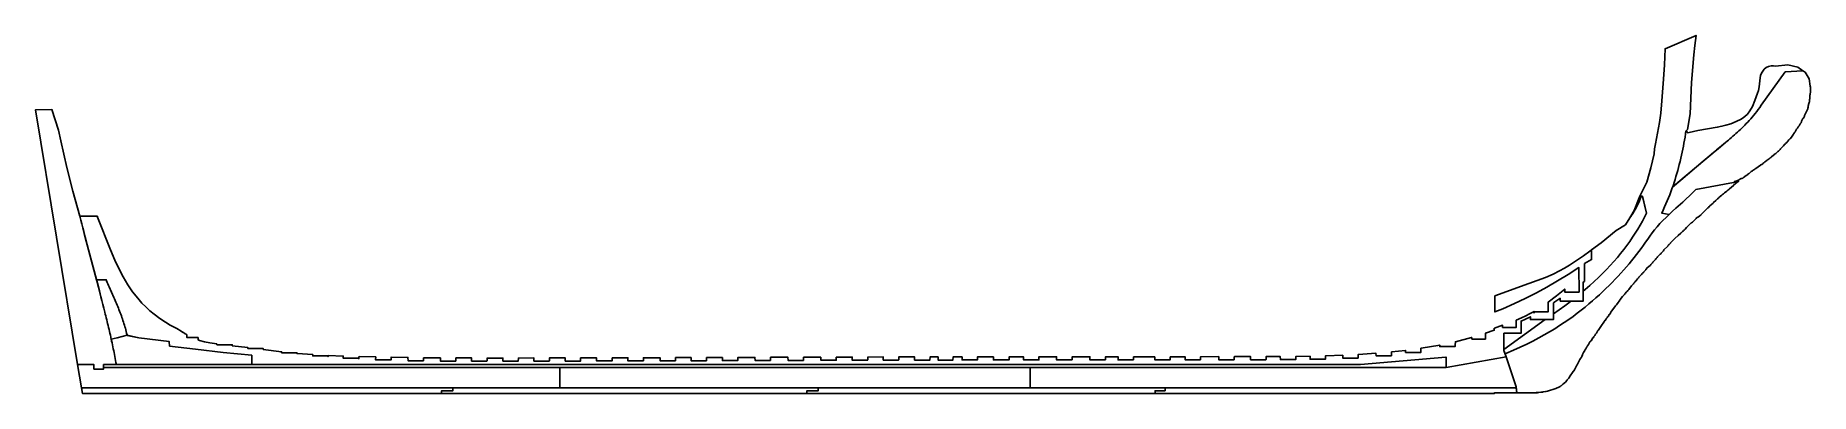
# Model space of a CAD drawing. Header units: millimetres. Extents: x -16 to 608, y -9 to 117.
import ezdxf

# ---------------------------------------------------------------- set-up
doc = ezdxf.new("R2010")
doc.units = ezdxf.units.MM
for name, color, linetype in [('APRON_1', 7, 'Continuous'), ('APRON_2', 7, 'Continuous'), ('APRON_3', 7, 'Continuous'), ('DEADWOOD_AFT_LOWER', 7, 'Continuous'), ('DEADWOOD_RISING', 7, 'Continuous'), ('FALSE_KEEL_1', 7, 'Continuous'), ('FALSE_KEEL_2', 7, 'Continuous'), ('FALSE_KEEL_3', 7, 'Continuous'), ('FALSE_KEEL_4', 7, 'Continuous'), ('GRIPE', 7, 'Continuous'), ('HOG', 7, 'Continuous'), ('INNER_POST_HEEL', 7, 'Continuous'), ('KEEL_1', 7, 'Continuous'), ('KEEL_2', 7, 'Continuous'), ('KEEL_3', 7, 'Continuous'), ('KNEE_OF_HEAD_LOWER', 7, 'Continuous'), ('KNEE_OF_HEAD_UPPER', 7, 'Continuous'), ('STEM', 7, 'Continuous'), ('STERNPOST', 7, 'Continuous')]:
    doc.layers.add(name, color=color, linetype=linetype)

msp = doc.modelspace()

# ---------------------------------------------------------------- linework, layer by layer
at = {"layer": 'APRON_1'}
msp.add_lwpolyline([(514.738, 16.639), (500.2, 6.161), (500.2, 11.854), (506.222, 11.854), (506.222, 16.084), (507.753, 16.775), (509.5, 17.639), (509.5, 16.639), (514.738, 16.639)], close=True, dxfattribs=at)
at = {"layer": 'APRON_2'}
msp.add_lwpolyline([(523.721, 23.129), (523.452, 22.92), (521.558, 21.504), (519.594, 20.088), (517.6, 18.701), (517.6, 22.495), (518.143, 22.857), (519.875, 24.053), (519.983, 24.13), (519.983, 23.129), (523.721, 23.129)], close=True, dxfattribs=at)
at = {"layer": 'APRON_3'}
msp.add_lwpolyline([(544.441, 52.401), (544.793, 52.88), (545.223, 53.5), (545.629, 54.119), (546.012, 54.739), (546.372, 55.359), (546.712, 55.978), (547.032, 56.598), (547.333, 57.218), (547.616, 57.837), (547.883, 58.457), (548.134, 59.077), (548.371, 59.697), (548.48, 60), (548.875, 60), (550.357, 54.073), (549.635, 52.657), (548.874, 51.241), (548.074, 49.825), (547.233, 48.409), (546.35, 46.992), (545.424, 45.576), (544.452, 44.16), (543.433, 42.744), (542.366, 41.328), (541.25, 39.912), (540.082, 38.496), (538.862, 37.08), (537.588, 35.664), (536.259, 34.248), (534.872, 32.832), (533.427, 31.416), (531.923, 30), (530.357, 28.584), (528.729, 27.168), (528.083, 26.628), (528.083, 29.844), (528.533, 30.083), (528.533, 36.344), (529.366, 36.801), (530.2, 37.26), (531.033, 37.722), (531.033, 41.13), (534.397, 43.686), (539.722, 47.914), (543.009, 50.016), (544.441, 52.401)], close=True, dxfattribs=at)
at = {"layer": 'DEADWOOD_AFT_LOWER'}
msp.add_lwpolyline([(12.09, 0.8), (11.945, 1.577), (11.815, 2.262), (11.683, 2.947), (11.549, 3.631), (11.413, 4.315), (11.276, 4.999), (11.136, 5.682), (10.995, 6.365), (10.852, 7.047), (10.708, 7.729), (10.562, 8.41), (10.323, 9.505), (10.323, 9.7), (10.3, 9.7), (12.4, 10.2), (15.84, 11.1), (20, 10.2), (30.7, 8.9), (30.8, 7.3), (39.9, 6.2), (49.6, 5), (59.7, 4.1), (59.7, 0.8), (12.09, 0.8)], close=True, dxfattribs=at)
at = {"layer": 'DEADWOOD_RISING'}
msp.add_lwpolyline([(10.038, 41.176), (11.598, 37.534), (12.998, 34.551), (14.515, 31.644), (16.174, 28.842), (17.809, 26.432), (19.594, 24.146), (21.088, 22.461), (22.441, 21.083), (23.859, 19.77), (25.341, 18.521), (27.413, 16.961), (29.315, 15.696), (31.01, 14.691), (33.36, 13.496), (34.879, 12.517), (35, 12.48), (35.601, 12.055), (35.698, 12.048), (36.308, 11.631), (36.4, 11.619), (36.502, 11.517), (36.6, 11.511), (36.7, 11.408), (36.796, 11.398), (36.9, 11.299), (36.903, 10.304), (40.8, 10.303), (40.803, 9.523), (41.342, 9.33), (43.075, 8.847), (44.934, 8.457), (47.424, 8.083), (47.428, 7.76), (52.824, 7.76), (52.828, 7.443), (58.333, 6.782), (58.337, 6.449), (63.733, 6.449), (63.737, 6.116), (70.222, 5.317), (70.226, 4.984), (75.622, 4.984), (75.626, 4.672), (81.185, 4.301), (81.179, 3.826), (86.574, 3.826), (86.579, 3.618), (86.6, 3.93), (86.641, 3.987), (91.913, 3.776), (91.917, 3.009), (97.313, 3.009), (97.322, 2.844), (97.4, 2.88), (97.4, 3.572), (97.439, 3.632), (103.238, 3.563), (103.3, 3.524), (103.295, 2.463), (108.695, 2.46), (108.7, 3.407), (108.741, 3.465), (114.639, 3.316), (114.673, 2.167), (120.075, 2.152), (120.1, 3.169), (120.147, 3.222), (126.046, 3.163), (126.1, 3.116), (126.094, 2.046), (131.485, 2.046), (131.5, 3.088), (131.554, 3.133), (137.041, 3.121), (137.045, 2.019), (142.452, 2.017), (142.5, 2.084), (142.5, 3.079), (142.563, 3.117), (148.062, 3.115), (148.082, 2.016), (153.473, 2.016), (153.5, 3.088), (153.571, 3.117), (158.944, 3.121), (158.948, 2.024), (164.34, 2.024), (164.4, 2.11), (164.4, 3.107), (164.48, 3.128), (169.98, 3.136), (169.985, 2.042), (175.376, 2.042), (175.4, 3.136), (181.018, 3.16), (181.022, 2.073), (186.415, 2.073), (186.483, 2.079), (186.5, 3.171), (192.013, 3.19), (192.017, 2.1), (197.408, 2.1), (197.499, 2.125), (197.506, 3.207), (203.305, 3.226), (203.348, 3.223), (203.352, 2.135), (208.743, 2.135), (208.8, 2.17), (208.814, 3.245), (214.214, 3.264), (214.257, 3.256), (214.261, 2.174), (219.652, 2.174), (219.7, 2.216), (219.723, 3.283), (225.223, 3.303), (225.3, 3.28), (225.298, 2.213), (230.689, 2.213), (230.732, 3.323), (236.731, 3.345), (236.761, 2.254), (242.152, 2.254), (242.2, 2.311), (242.2, 3.303), (242.24, 3.364), (248.34, 3.384), (248.352, 2.293), (253.743, 2.293), (253.8, 2.356), (253.8, 3.35), (253.849, 3.402), (259.849, 3.42), (259.9, 3.371), (259.901, 2.327), (265.292, 2.327), (265.3, 3.392), (265.357, 3.435), (270.934, 3.448), (270.938, 2.355), (276.329, 2.355), (276.4, 2.43), (276.4, 3.427), (276.466, 3.461), (281.843, 3.472), (281.847, 2.377), (287.238, 2.377), (287.3, 2.459), (287.3, 3.457), (287.375, 3.482), (292.875, 3.491), (292.884, 2.395), (298.275, 2.395), (298.3, 3.483), (301.161, 3.503), (301.166, 2.406), (306.357, 2.406), (306.4, 3.502), (306.492, 3.51), (309.592, 3.513), (309.589, 2.417), (314.98, 2.417), (315.001, 3.519), (320.621, 3.523), (320.626, 2.431), (326.088, 2.439), (326.11, 3.529), (331.2, 3.524), (331.195, 2.435), (336.586, 2.435), (336.619, 3.537), (342.818, 3.541), (342.828, 2.444), (348.22, 2.444), (348.3, 2.481), (348.327, 3.545), (354.527, 3.549), (354.547, 2.451), (359.938, 2.451), (360, 2.496), (360, 3.488), (360.036, 3.553), (364.435, 3.556), (364.471, 3.537), (364.476, 2.458), (369.867, 2.458), (369.9, 2.511), (369.9, 3.504), (369.944, 3.56), (377.344, 3.566), (377.4, 3.522), (377.387, 2.469), (382.778, 2.469), (382.8, 3.524), (382.853, 3.571), (388.036, 3.576), (388.04, 2.479), (393.432, 2.479), (393.5, 2.547), (393.5, 3.543), (393.561, 3.582), (399.84, 3.59), (399.845, 2.493), (405.236, 2.493), (405.3, 2.57), (405.3, 3.567), (405.37, 3.597), (411.048, 3.606), (411.052, 2.511), (416.443, 2.511), (416.5, 2.596), (416.5, 3.594), (416.578, 3.616), (421.531, 3.631), (421.535, 2.553), (426.926, 2.553), (426.978, 2.575), (427, 3.657), (431.986, 3.736), (431.975, 2.692), (437.366, 2.692), (437.4, 3.85), (437.493, 3.86), (443.489, 4.065), (443.481, 3.101), (448.872, 3.101), (448.9, 4.33), (448.99, 4.345), (455.175, 4.766), (455.2, 3.915), (460.591, 3.915), (460.6, 5.225), (460.66, 5.27), (465.529, 5.815), (465.6, 5.786), (465.598, 5.091), (470.989, 5.091), (471, 6.556), (471.086, 6.582), (477.611, 7.681), (477.615, 7.158), (483.007, 7.158), (483.011, 7.721), (483.09, 7.742), (483.1, 8.839), (488.796, 10.317), (488.896, 10.318), (488.903, 9.8), (493.696, 9.8), (493.7, 11.8), (496.792, 12.888), (496.8, 13.591), (496.854, 13.652), (499.694, 14.617), (499.701, 13.9), (504.496, 13.9), (504.506, 16.406), (506.344, 17.192), (507.883, 17.914), (509.217, 18.601), (510.784, 19.485), (510.795, 18.995), (510.8, 19.4), (515.798, 19.401), (515.8, 22.776), (518.649, 24.96), (521.6, 27.347), (521.604, 26.3), (526.599, 26.301), (526.57, 34.905), (522.794, 32.496), (519.034, 30.211), (515.306, 28.069), (511.614, 26.067), (507.693, 24.072), (503.899, 22.27), (499.78, 20.457), (497.005, 19.319), (496.95, 19.339), (496.95, 24.938), (497.019, 24.99), (508.943, 29.363), (514.781, 31.448), (517.454, 32.571), (519.773, 33.747), (521.51, 34.739), (523.301, 35.835), (528.15, 39.017), (530.416, 40.661), (531.033, 41.13), (531.033, 37.722), (530.2, 37.26), (529.366, 36.801), (528.533, 36.344), (528.533, 30.083), (528.083, 29.844), (528.083, 23.129), (519.983, 23.129), (519.983, 24.13), (519.875, 24.053), (518.143, 22.857), (517.6, 22.495), (517.6, 16.639), (509.5, 16.639), (509.5, 17.639), (507.753, 16.775), (506.222, 16.084), (506.222, 11.854), (500.2, 11.854), (500.2, 5.8), (500.98, 3.478), (479.9, -0.2), (479.9, 3.4), (479.8, 3.426), (449.7, 0.8), (59.7, 0.8), (59.7, 4.1), (49.6, 5), (39.9, 6.2), (30.8, 7.3), (30.7, 8.9), (20, 10.2), (15.875, 11.092), (15.829, 11.307), (15.698, 11.875), (15.56, 12.44), (15.415, 13.002), (15.263, 13.562), (15.104, 14.12), (14.939, 14.675), (14.768, 15.229), (14.591, 15.78), (14.408, 16.33), (14.221, 16.878), (14.028, 17.424), (13.831, 17.968), (13.629, 18.511), (13.424, 19.052), (13.214, 19.592), (13.001, 20.131), (12.785, 20.669), (12.566, 21.205), (12.344, 21.741), (12.12, 22.276), (11.893, 22.81), (11.665, 23.343), (11.435, 23.876), (11.204, 24.409), (9.576, 28.13), (9.345, 28.662), (9.116, 29.194), (8.888, 29.727), (8.661, 30.26), (8.498, 30.65), (5.101, 30.65), (1.838, 42.881), (1.127, 45.577), (0.598, 47.6), (0.248, 48.949), (-0.098, 50.299), (-0.442, 51.65), (-0.783, 53.003), (5.4, 53), (5.485, 52.642), (10.038, 41.176)], close=True, dxfattribs=at)
at = {"layer": 'FALSE_KEEL_1'}
msp.add_lwpolyline([(-0.143, -7.4), (130.5, -7.4), (130.5, -8.4), (126.5, -8.4), (126.5, -9.37), (0.2, -9.37), (-0.143, -7.4)], close=True, dxfattribs=at)
at = {"layer": 'FALSE_KEEL_2'}
msp.add_lwpolyline([(259, -7.4), (259, -8.4), (255, -8.4), (255, -9.37), (126.5, -9.37), (126.5, -8.4), (130.5, -8.4), (130.5, -7.4), (259, -7.4)], close=True, dxfattribs=at)
at = {"layer": 'FALSE_KEEL_3'}
msp.add_lwpolyline([(381, -7.4), (381, -8.4), (377.5, -8.4), (377.5, -9.37), (255, -9.37), (255, -8.4), (259, -8.4), (259, -7.4), (381, -7.4)], close=True, dxfattribs=at)
at = {"layer": 'FALSE_KEEL_4'}
msp.add_lwpolyline([(507.068, -9.121), (500.332, -9.163), (499.732, -9.133), (498.734, -9.176), (496.844, -9.147), (496.754, -9.37), (377.5, -9.37), (377.5, -8.4), (381, -8.4), (381, -7.4), (504.546, -7.4), (504.745, -9.122), (507.068, -9.121)], close=True, dxfattribs=at)
at = {"layer": 'GRIPE'}
msp.add_lwpolyline([(580.942, 63.88), (580.924, 63.86), (579.56, 62.652), (579.409, 62.531), (579.317, 62.437), (578.983, 62.14), (578.838, 62.02), (578.709, 61.898), (578.59, 61.792), (577.812, 61.193), (577.635, 61.074), (577.435, 60.915), (577.237, 60.754), (577.033, 60.6), (576.835, 60.439), (576.368, 60.015), (576.26, 59.933), (576.071, 59.761), (575.884, 59.586), (575.69, 59.421), (575.498, 59.253), (575.309, 59.081), (575.128, 58.901), (574.942, 58.726), (574.749, 58.559), (574.696, 58.5), (573.943, 57.817), (573.806, 57.699), (573.743, 57.636), (572.673, 56.668), (572.502, 56.476), (572.432, 56.396), (572.164, 56.1), (571.959, 55.936), (571.723, 55.698), (570.84, 54.891), (570.667, 54.702), (570.507, 54.502), (570.413, 54.375), (570.328, 54.271), (569.973, 53.953), (569.858, 53.842), (569.729, 53.724), (569.595, 53.609), (569.443, 53.462), (569.398, 53.422), (569.203, 53.283), (569.014, 53.111), (568.824, 52.941), (568.699, 52.803), (568.622, 52.735), (568.422, 52.629), (568.188, 52.516), (567.965, 52.387), (567.792, 52.193), (567.689, 52.051), (567.613, 51.958), (567.097, 51.489), (567.069, 51.468), (567.009, 51.389), (566.569, 50.889), (566.205, 50.694), (566.096, 50.653), (565.876, 50.522), (565.696, 50.337), (565.684, 50.323), (564.453, 49.045), (564.421, 49.002), (563.965, 48.464), (563.769, 48.286), (563.579, 48.116), (563.392, 47.942), (563.207, 47.766), (563.053, 47.599), (562.782, 47.343), (562.66, 47.229), (562.555, 47.128), (562.441, 47.02), (561.526, 46.248), (561.5, 46.23), (561.473, 46.199), (560.358, 45.157), (560.198, 45.006), (560.011, 44.832), (559.827, 44.655), (559.652, 44.469), (559.522, 44.301), (559.41, 44.219), (559.265, 44.138), (559.077, 43.966), (558.933, 43.748), (558.835, 43.593), (558.781, 43.516), (558.282, 43.039), (558.237, 43.001), (558.059, 42.809), (557.885, 42.632), (557.788, 42.517), (556.49, 41.12), (556.265, 40.86), (556.159, 40.75), (556.071, 40.636), (555.743, 40.257), (555.659, 40.169), (555.524, 40.003), (555.326, 39.774), (555.126, 39.621), (554.942, 39.443), (554.771, 39.254), (554.596, 39.067), (554.264, 38.679), (554.086, 38.495), (553.76, 38.089), (553.591, 37.911), (553.439, 37.715), (553.431, 37.705), (553.241, 37.54), (552.906, 37.154), (552.722, 36.977), (552.56, 36.779), (552.43, 36.615), (551.879, 36.017), (551.722, 35.815), (551.605, 35.612), (551.151, 35.272), (550.946, 35.156), (550.767, 34.973), (550.738, 34.932), (550.134, 34.224), (550.099, 34.193), (549.931, 34.001), (549.759, 33.812), (549.452, 33.423), (549.399, 33.367), (549.082, 33.048), (548.904, 32.865), (548.729, 32.678), (548.542, 32.504), (548.38, 32.306), (548.21, 32.115), (548.034, 31.93), (547.853, 31.736), (547.684, 31.558), (547.509, 31.372), (547.195, 30.987), (546.772, 30.473), (546.695, 30.389), (546.529, 30.195), (546.375, 29.991), (546.198, 29.806), (546.046, 29.601), (545.887, 29.401), (545.775, 29.258), (545.624, 29.075), (545.538, 28.977), (545.385, 28.822), (545.211, 28.636), (545.104, 28.484), (544.854, 28.199), (544.719, 28.048), (544.088, 27.246), (543.944, 27.034), (543.813, 26.819), (543.61, 26.601), (543.41, 26.486), (543.214, 26.316), (542.949, 25.88), (542.773, 25.689), (542.594, 25.506), (542.428, 25.313), (542.34, 25.199), (541.924, 24.735), (541.901, 24.702), (541.057, 23.641), (540.969, 23.536), (540.954, 23.512), (540.108, 22.295), (540.095, 22.278), (540.035, 22.19), (539.814, 21.871), (539.777, 21.83), (539.626, 21.673), (539.465, 21.475), (539.457, 21.461), (537.802, 19.212), (537.654, 19.004), (537.618, 18.946), (537.286, 18.464), (537.22, 18.373), (537.089, 18.154), (537.052, 18.064), (536.868, 17.724), (536.664, 17.564), (536.635, 17.543), (536.495, 17.329), (536.476, 17.297), (536.199, 16.869), (535.763, 16.347), (535.728, 16.309), (535.564, 16.112), (534.256, 14.223), (533.617, 13.198), (533.542, 13.096), (533.415, 12.943), (533.264, 12.737), (533.122, 12.524), (532.974, 12.317), (532.717, 11.87), (532.557, 11.675), (532.412, 11.465), (532.269, 11.253), (532.119, 11.047), (531.959, 10.847), (531.83, 10.626), (531.809, 10.593), (531.57, 10.257), (531.533, 10.21), (531.501, 10.16), (531.101, 9.598), (531.09, 9.586), (531.073, 9.551), (530.848, 9.168), (530.604, 8.994), (530.446, 8.792), (530.428, 8.753), (530.228, 8.373), (530.208, 8.339), (530.088, 8.114), (530.011, 7.962), (529.962, 7.869), (529.636, 7.378), (529.542, 7.251), (529.405, 7.029), (528.984, 6.395), (528.945, 6.316), (528.672, 5.833), (528.603, 5.732), (528.533, 5.589), (528.384, 5.327), (528.324, 5.244), (528.188, 5.086), (528.045, 4.871), (527.94, 4.639), (527.845, 4.402), (527.784, 4.216), (527.553, 3.636), (527.431, 3.427), (527.314, 3.243), (527.187, 3.021), (527.115, 2.887), (526.933, 2.577), (526.925, 2.558), (526.55, 1.832), (526.342, 1.446), (526.22, 1.222), (526.121, 1.004), (526.09, 0.95), (525.979, 0.772), (525.857, 0.548), (525.729, 0.327), (525.6, 0.107), (525.463, -0.109), (525.337, -0.331), (525.201, -0.548), (525.09, -0.778), (524.96, -1.009), (524.74, -1.391), (524.707, -1.441), (524.612, -1.613), (524.573, -1.68), (523.288, -3.516), (523.264, -3.546), (523.227, -3.602), (522.968, -3.972), (522.568, -4.443), (522.473, -4.546), (522.267, -4.796), (521.802, -5.343), (521.37, -5.734), (521.246, -5.841), (521.054, -6.01), (520.904, -6.156), (520.839, -6.214), (520.282, -6.639), (520.216, -6.683), (520.043, -6.789), (519.953, -6.854), (519.78, -6.967), (518.428, -7.612), (515.473, -8.542), (515.033, -8.626), (514.783, -8.679), (514.763, -8.685), (514.101, -8.818), (513.973, -8.837), (513.779, -8.863), (513.525, -8.894), (513.194, -8.953), (512.519, -9.053), (512.26, -9.066), (511.494, -9.075), (511.75, -9.081), (511.967, -9.088), (511.926, -9.091), (508.176, -9.113), (506.133, -9.117), (507.594, -9.118), (507.278, -9.12), (504.745, -9.122), (504.5, -7), (500.592, 4.632), (500.866, 4.732), (503.52, 5.819), (505.936, 6.906), (508.202, 7.993), (510.363, 9.079), (512.425, 10.166), (514.392, 11.253), (516.27, 12.34), (518.064, 13.427), (519.779, 14.514), (521.421, 15.601), (522.996, 16.688), (524.507, 17.775), (525.961, 18.862), (527.363, 19.948), (528.717, 21.035), (530.03, 22.122), (531.306, 23.209), (532.548, 24.296), (533.757, 25.383), (534.933, 26.47), (536.077, 27.557), (537.191, 28.644), (538.274, 29.731), (539.329, 30.818), (540.355, 31.904), (541.353, 32.991), (542.325, 34.078), (543.271, 35.165), (544.192, 36.252), (545.089, 37.339), (545.963, 38.426), (546.814, 39.513), (547.644, 40.6), (548.452, 41.687), (549.241, 42.773), (550.012, 43.86), (550.775, 44.947), (551.549, 46.034), (552.35, 47.121), (553.196, 48.208), (554.104, 49.295), (555.08, 50.382), (556.116, 51.469), (557.204, 52.556), (558.335, 53.643), (559.499, 54.729), (560.686, 55.816), (563.083, 57.99), (564.271, 59.077), (565.436, 60.164), (566.568, 61.251), (567.654, 62.338), (580.9, 64.8), (582.268, 64.922), (581.386, 64.255), (581.328, 64.216), (581.133, 64.05), (580.942, 63.88)], close=True, dxfattribs=at)
at = {"layer": 'HOG'}
msp.add_lwpolyline([(449.7, 0.8), (479.8, 3.426), (479.9, 3.4), (479.9, -0.2), (7.6, -0.2), (7.6, 0.8), (449.7, 0.8)], close=True, dxfattribs=at)
at = {"layer": 'INNER_POST_HEEL'}
msp.add_lwpolyline([(8.661, 30.26), (8.888, 29.727), (9.116, 29.194), (9.345, 28.662), (9.576, 28.13), (11.204, 24.409), (11.435, 23.876), (11.665, 23.343), (11.893, 22.81), (12.12, 22.276), (12.344, 21.741), (12.566, 21.205), (12.785, 20.669), (13.001, 20.131), (13.214, 19.592), (13.424, 19.052), (13.629, 18.511), (13.831, 17.968), (14.028, 17.424), (14.221, 16.878), (14.408, 16.33), (14.591, 15.78), (14.768, 15.229), (14.939, 14.675), (15.104, 14.12), (15.263, 13.562), (15.415, 13.002), (15.56, 12.44), (15.698, 11.875), (15.829, 11.307), (15.875, 11.092), (15.84, 11.1), (12.4, 10.2), (10.3, 9.7), (10.323, 9.7), (10.323, 9.588), (10.305, 9.588), (10.114, 10.453), (9.962, 11.133), (9.808, 11.813), (9.653, 12.493), (9.496, 13.172), (9.339, 13.851), (9.179, 14.53), (9.019, 15.208), (8.858, 15.886), (8.695, 16.564), (8.531, 17.242), (8.366, 17.919), (8.2, 18.596), (8.033, 19.273), (7.696, 20.626), (7.356, 21.978), (7.012, 23.33), (6.665, 24.68), (6.139, 26.705), (5.431, 29.404), (5.101, 30.65), (8.498, 30.65), (8.661, 30.26)], close=True, dxfattribs=at)
at = {"layer": 'KEEL_1'}
msp.add_lwpolyline([(-1.569, 0.8), (4.2, 0.8), (4.2, -0.8), (7.6, -0.8), (7.6, -0.2), (168.1, -0.2), (168.1, -7.4), (-0.143, -7.4), (-1.569, 0.8)], close=True, dxfattribs=at)
at = {"layer": 'KEEL_2'}
msp.add_lwpolyline([(333.5, -0.2), (333.5, -7.4), (168.1, -7.4), (168.1, -0.2), (333.5, -0.2)], close=True, dxfattribs=at)
at = {"layer": 'KEEL_3'}
msp.add_lwpolyline([(479.9, -0.2), (500.98, 3.478), (504.5, -7), (504.546, -7.4), (333.5, -7.4), (333.5, -0.2), (479.9, -0.2)], close=True, dxfattribs=at)
at = {"layer": 'KNEE_OF_HEAD_LOWER'}
msp.add_lwpolyline([(607.996, 98.356), (608.015, 98.101), (608.029, 97.586), (608.019, 96.589), (607.927, 96.061), (607.875, 95.809), (607.842, 95.556), (607.819, 95.301), (607.799, 95.045), (607.791, 94.789), (607.797, 94.633), (607.78, 94.309), (607.772, 94.249), (607.727, 94.024), (607.679, 93.772), (607.647, 93.518), (607.622, 93.264), (607.6, 93.022), (607.379, 92.271), (607.302, 92.027), (607.235, 91.78), (607.186, 91.528), (607.178, 91.328), (607.135, 90.985), (607.041, 90.75), (606.95, 90.534), (606.763, 90.058), (605.969, 88.407), (605.867, 88.217), (605.751, 87.989), (605.677, 87.801), (605.636, 87.714), (605.523, 87.531), (605.383, 87.317), (604.998, 86.653), (604.89, 86.421), (604.826, 86.185), (604.739, 85.941), (604.712, 85.898), (604.573, 85.722), (604.434, 85.506), (604.176, 85.064), (604.039, 84.845), (603.886, 84.643), (603.725, 84.445), (603.569, 84.242), (603.429, 84.028), (603.286, 83.816), (603.142, 83.605), (603.004, 83.389), (602.87, 83.171), (602.584, 82.679), (602.436, 82.435), (602.255, 82.197), (602.171, 82.101), (602.013, 81.879), (601.298, 80.794), (600.855, 80.252), (600.794, 80.194), (600.638, 80.06), (600.454, 79.881), (599.65, 78.919), (599.278, 78.568), (599.257, 78.551), (599.071, 78.375), (598.908, 78.177), (598.824, 78.068), (598.567, 77.748), (598.114, 77.317), (598.031, 77.248), (597.851, 77.067), (597.673, 76.883), (597.502, 76.693), (597.346, 76.513), (596.835, 75.95), (596.773, 75.905), (596.595, 75.794), (596.392, 75.637), (596.209, 75.458), (596.03, 75.275), (595.826, 75.064), (595.651, 74.885), (595.285, 74.667), (595.233, 74.637), (595.032, 74.48), (594.985, 74.436), (594.324, 73.898), (594.03, 73.686), (593.838, 73.517), (593.695, 73.387), (593.518, 73.242), (593.147, 72.993), (593.013, 72.914), (592.802, 72.768), (592.182, 72.248), (592.014, 72.115), (591.806, 71.966), (591.611, 71.8), (591.425, 71.624), (591.239, 71.457), (590.892, 71.219), (590.808, 71.169), (590.597, 71.024), (590.43, 70.902), (588.793, 69.78), (588.699, 69.725), (588.588, 69.639), (588.407, 69.515), (588.055, 69.304), (587.85, 69.151), (587.697, 69.029), (587.578, 68.966), (587.395, 68.901), (587.18, 68.76), (587.17, 68.748), (586.478, 68.034), (586.337, 67.968), (586.222, 67.919), (586.021, 67.76), (585.819, 67.603), (585.621, 67.441), (585.429, 67.28), (584.935, 66.933), (584.79, 66.846), (584.572, 66.71), (584.202, 66.42), (583.901, 66.308), (583.666, 66.237), (583.433, 66.133), (583.208, 66.002), (582.992, 65.842), (582.903, 65.757), (582.724, 65.632), (582.417, 65.553), (582.254, 65.523), (582.146, 65.482), (581.28, 65.258), (581.245, 65.25), (581.059, 65.029), (580.903, 64.81), (581.067, 64.852), (582.715, 65.259), (582.548, 65.143), (582.489, 65.089), (582.268, 64.922), (580.9, 64.8), (567.654, 62.338), (566.568, 61.251), (565.436, 60.164), (564.271, 59.077), (563.083, 57.99), (560.686, 55.816), (559.499, 54.729), (558.335, 53.643), (555.729, 54.101), (556.235, 55.171), (556.722, 56.241), (557.192, 57.312), (557.645, 58.382), (558.081, 59.452), (558.5, 60.522), (558.903, 61.592), (559.291, 62.662), (559.471, 63.18), (562.461, 65.706), (570.299, 72.356), (572.389, 74.119), (573.956, 75.434), (575.001, 76.307), (576.046, 77.176), (578.136, 78.908), (578.659, 79.344), (579.181, 79.783), (579.704, 80.225), (580.226, 80.671), (580.749, 81.123), (581.271, 81.581), (581.794, 82.046), (582.316, 82.519), (582.839, 83), (583.361, 83.491), (583.884, 83.992), (584.406, 84.503), (584.929, 85.027), (585.451, 85.565), (585.974, 86.118), (586.496, 86.687), (587.019, 87.274), (587.541, 87.881), (588.064, 88.508), (588.586, 89.159), (589.109, 89.833), (589.631, 90.532), (590.154, 91.259), (590.676, 92.014), (599.142, 103.795), (605.365, 104.178), (606.171, 103.62), (607.585, 101.324), (607.946, 98.784), (607.996, 98.356)], close=True, dxfattribs=at)
at = {"layer": 'KNEE_OF_HEAD_UPPER'}
msp.add_lwpolyline([(589.7, 97.269), (589.929, 98.521), (590.288, 101.632), (590.482, 102.5), (590.778, 103.319), (591.205, 104.07), (591.766, 104.729), (592.454, 105.265), (593.264, 105.651), (594.191, 105.858), (595.012, 105.875), (595.669, 105.79), (600.036, 106.291), (603.622, 105.385), (605.365, 104.168), (599.135, 103.784), (590.676, 92.014), (590.154, 91.259), (589.631, 90.532), (589.109, 89.833), (588.586, 89.159), (588.064, 88.508), (587.541, 87.881), (587.019, 87.274), (586.496, 86.687), (585.974, 86.118), (585.451, 85.565), (584.929, 85.027), (584.406, 84.503), (583.884, 83.992), (583.361, 83.491), (582.839, 83), (582.316, 82.519), (581.794, 82.046), (581.271, 81.581), (580.749, 81.123), (580.226, 80.671), (579.704, 80.225), (579.181, 79.783), (578.659, 79.344), (578.136, 78.908), (575.524, 76.742), (574.479, 75.871), (572.911, 74.558), (570.821, 72.798), (561.416, 64.822), (559.471, 63.18), (559.664, 63.732), (560.021, 64.802), (560.365, 65.873), (560.694, 66.943), (561.01, 68.013), (561.312, 69.083), (561.602, 70.153), (561.879, 71.223), (562.144, 72.293), (562.398, 73.363), (562.641, 74.434), (562.873, 75.504), (563.094, 76.574), (563.306, 77.644), (563.508, 78.714), (563.7, 79.784), (563.885, 80.854), (564.06, 81.924), (564.228, 82.994), (564.911, 82.366), (565.397, 82.494), (568.402, 83.137), (575.208, 84.27), (576.87, 84.625), (578.225, 84.974), (580.037, 85.549), (581.891, 86.298), (583.586, 87.154), (584.432, 87.685), (584.911, 88.047), (585.846, 88.949), (586.691, 90.063), (587.582, 91.626), (588.495, 93.736), (589.402, 96.236), (589.7, 97.269)], close=True, dxfattribs=at)
at = {"layer": 'STEM'}
msp.add_lwpolyline([(563.885, 80.854), (563.7, 79.784), (563.508, 78.714), (563.306, 77.644), (563.094, 76.574), (562.873, 75.504), (562.641, 74.434), (562.398, 73.363), (562.144, 72.293), (561.879, 71.223), (561.602, 70.153), (561.312, 69.083), (561.01, 68.013), (560.694, 66.943), (560.365, 65.873), (560.021, 64.802), (559.664, 63.732), (559.291, 62.662), (558.903, 61.592), (558.5, 60.522), (558.081, 59.452), (557.645, 58.382), (557.192, 57.312), (556.722, 56.241), (556.235, 55.171), (555.729, 54.101), (558.335, 53.643), (557.204, 52.556), (556.116, 51.469), (555.08, 50.382), (554.104, 49.295), (553.196, 48.208), (552.35, 47.121), (551.549, 46.034), (550.775, 44.947), (550.012, 43.86), (549.241, 42.773), (548.452, 41.687), (547.644, 40.6), (546.814, 39.513), (545.963, 38.426), (545.089, 37.339), (544.192, 36.252), (543.271, 35.165), (542.325, 34.078), (541.353, 32.991), (540.355, 31.904), (539.329, 30.818), (538.274, 29.731), (537.191, 28.644), (536.077, 27.557), (534.933, 26.47), (533.757, 25.383), (532.548, 24.296), (531.306, 23.209), (530.03, 22.122), (528.717, 21.035), (527.363, 19.948), (525.961, 18.862), (524.507, 17.775), (522.996, 16.688), (521.421, 15.601), (519.779, 14.514), (518.064, 13.427), (516.27, 12.34), (514.392, 11.253), (512.425, 10.166), (510.363, 9.079), (508.202, 7.993), (505.936, 6.906), (503.52, 5.819), (500.866, 4.732), (500.592, 4.632), (500.2, 5.8), (500.2, 6.161), (514.738, 16.639), (517.6, 16.639), (517.6, 18.701), (519.594, 20.088), (521.558, 21.504), (523.452, 22.92), (523.721, 23.129), (528.083, 23.129), (528.083, 26.628), (528.729, 27.168), (530.357, 28.584), (531.923, 30), (533.427, 31.416), (534.872, 32.832), (536.259, 34.248), (537.588, 35.664), (538.862, 37.08), (540.082, 38.496), (541.25, 39.912), (542.366, 41.328), (543.433, 42.744), (544.452, 44.16), (545.424, 45.576), (546.35, 46.992), (547.233, 48.409), (548.074, 49.825), (548.874, 51.241), (549.635, 52.657), (550.357, 54.073), (548.878, 59.99), (548.487, 59.99), (548.38, 59.693), (548.143, 59.073), (547.892, 58.453), (547.625, 57.833), (547.342, 57.213), (547.041, 56.593), (546.721, 55.974), (546.381, 55.354), (546.02, 54.734), (545.637, 54.114), (545.231, 53.494), (544.801, 52.874), (544.436, 52.393), (545.992, 54.986), (548, 59.999), (550.502, 65.008), (551.81, 70.041), (553, 75), (553.188, 76.743), (553.448, 78.472), (554.905, 85.974), (555.381, 89.207), (555.511, 90.73), (555.561, 92.045), (556.288, 101.217), (556.612, 106.206), (556.9, 111.899), (567.797, 116.572), (567.363, 112.998), (567.034, 109.714), (566.204, 100.05), (565.694, 88.962), (564.806, 83.534), (564.241, 83.001), (564.892, 82.386), (565.399, 82.485), (564.904, 82.359), (564.226, 82.983), (564.06, 81.924), (563.885, 80.854)], close=True, dxfattribs=at)
at = {"layer": 'STERNPOST'}
msp.add_lwpolyline([(-6.447, 74.832), (-5.347, 70.125), (-3.236, 61.802), (-0.801, 53.003), (-0.783, 53.003), (-0.442, 51.65), (-0.098, 50.299), (0.248, 48.949), (0.774, 46.926), (1.482, 44.229), (5.074, 30.752), (5.786, 28.055), (6.315, 26.031), (6.665, 24.68), (7.012, 23.33), (7.356, 21.978), (7.696, 20.626), (8.033, 19.273), (8.2, 18.596), (8.366, 17.919), (8.531, 17.242), (8.695, 16.564), (8.858, 15.886), (9.019, 15.208), (9.179, 14.53), (9.339, 13.851), (9.496, 13.172), (9.653, 12.493), (9.808, 11.813), (9.962, 11.133), (10.114, 10.453), (10.265, 9.773), (10.414, 9.092), (10.562, 8.41), (10.708, 7.729), (10.852, 7.047), (10.995, 6.365), (11.136, 5.682), (11.276, 4.999), (11.413, 4.315), (11.549, 3.631), (11.683, 2.947), (11.815, 2.262), (11.945, 1.577), (12.09, 0.8), (7.6, 0.8), (7.6, -0.8), (4.2, -0.8), (4.2, 0.8), (-1.569, 0.8), (-16.363, 90.479), (-10.564, 90.5), (-8.241, 83.255), (-7.483, 79.561), (-6.447, 74.832)], close=True, dxfattribs=at)

doc.saveas('drawing.dxf')
